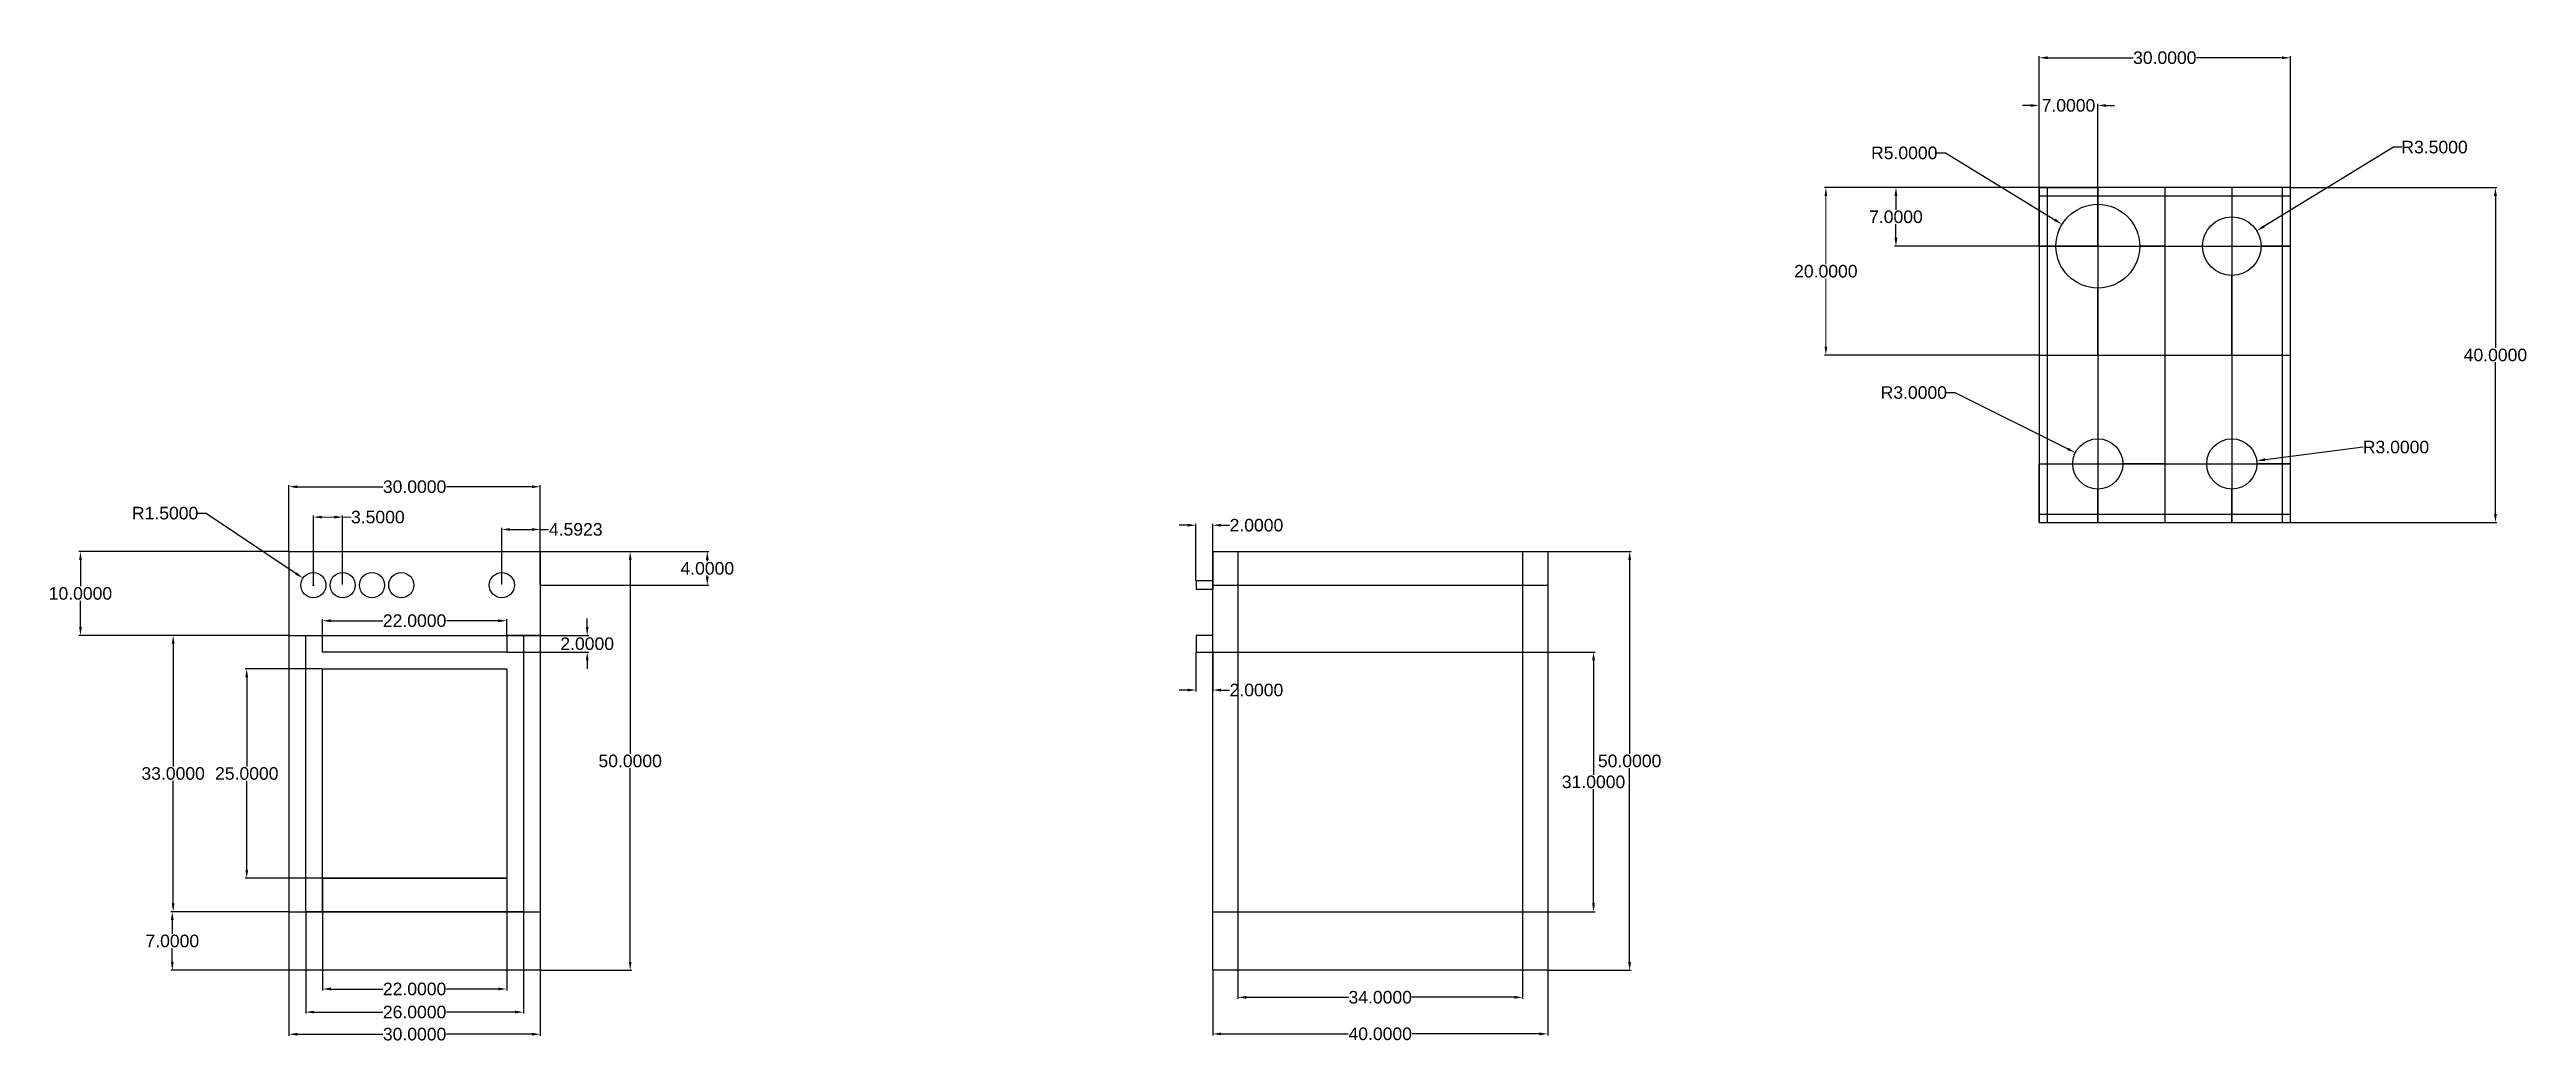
# Model space of a CAD drawing. Header units: millimetres. Extents: x 13 to 308, y 0 to 119.
import ezdxf

# ---------------------------------------------------------------- set-up
doc = ezdxf.new("R2010")
doc.units = ezdxf.units.MM
doc.header["$MEASUREMENT"] = 0
for name, color, linetype in [('butoane', 4, 'Continuous'), ('corp', 9, 'Continuous'), ('cotari', 2, 'Continuous'), ('geam', 161, 'Continuous'), ('grilaj', 3, 'Continuous'), ('helper', 6, 'Continuous'), ('maner', 191, 'Continuous'), ('ochiuri', 1, 'Continuous'), ('usa', 5, 'Continuous')]:
    doc.layers.add(name, color=color, linetype=linetype)
doc.styles.get("Standard").update_dxf_attribs({"font": 'arial.ttf'})
doc.dimstyles.get("Standard").update_dxf_attribs({"dimtxt": 0.18, "dimasz": 0.18, "dimexe": 0.18, "dimexo": 0.0625, "dimgap": 0.09, "dimtad": 0, "dimtih": 1, "dimtoh": 1, "dimdec": 4, "dimzin": 0, "dimdsep": 46, "dimtxsty": 'Standard', "dimcen": 0.09, "dimadec": 0, "dimazin": 0, "dimtfac": 1, "dimtdec": 4, "dimtofl": 0, "dimtmove": 0, "dimatfit": 3, "dimfxl": 1, "dimtolj": 1, "dimtzin": 0, "dimarcsym": 0})

# ---------------------------------------------------------------- blocks, each defined once
blk = doc.blocks.new('*D1')
at = {"layer": 'cotari', "color": 0, "lineweight": -2, "transparency": 16777216}
for p, q in [((71.21, 58.87), (82.06, 58.87)), ((81.88, 57.87), (81.88, 34.73)), ((81.88, 9.87), (81.88, 33.01)), ((71.21, 8.87), (82.06, 8.87))]:
    blk.add_line(p, q, dxfattribs=at)
at = {"layer": 'cotari', "color": 0, "transparency": 16777216}
for points in [[(81.72, 57.87), (82.05, 57.87), (81.88, 58.87)], [(81.72, 9.87), (82.05, 9.87), (81.88, 8.87)]]:
    blk.add_solid(points, dxfattribs=at)
at = {"layer": 'Defpoints', "color": 0, "transparency": 16777216}
for p in [(71.14, 58.87), (71.14, 8.87), (81.88, 8.87)]:
    blk.add_point(p, dxfattribs=at)
at = {"layer": 'cotari', "color": 0, "transparency": 16777216, "insert": (81.88, 33.87), "char_height": 1.5, "attachment_point": 5}
blk.add_mtext('\\A1;50.0000', dxfattribs=at)
blk = doc.blocks.new('*D2')
at = {"layer": 'cotari', "color": 0, "lineweight": -2, "transparency": 16777216}
for p, q in [((41.14, 58.93), (41.14, 66.8)), ((42.14, 66.62), (52.36, 66.62)), ((70.14, 66.62), (59.93, 66.62)), ((71.14, 58.93), (71.14, 66.8))]:
    blk.add_line(p, q, dxfattribs=at)
at = {"layer": 'cotari', "color": 0, "transparency": 16777216}
for points in [[(42.14, 66.78), (42.14, 66.45), (41.14, 66.62)], [(70.14, 66.78), (70.14, 66.45), (71.14, 66.62)]]:
    blk.add_solid(points, dxfattribs=at)
at = {"layer": 'Defpoints', "color": 0, "transparency": 16777216}
for p in [(71.14, 66.62), (41.14, 58.87), (71.14, 58.87)]:
    blk.add_point(p, dxfattribs=at)
at = {"layer": 'cotari', "color": 0, "transparency": 16777216, "insert": (56.14, 66.62), "char_height": 1.5, "attachment_point": 5}
blk.add_mtext('\\A1;30.0000', dxfattribs=at)
blk = doc.blocks.new('*D4')
at = {"layer": 'cotari', "color": 0, "lineweight": -2, "transparency": 16777216}
for p, q in [((41.08, 48.87), (27.13, 48.87)), ((27.31, 47.87), (27.31, 33.23)), ((27.31, 16.87), (27.31, 31.51)), ((41.08, 15.87), (27.13, 15.87))]:
    blk.add_line(p, q, dxfattribs=at)
at = {"layer": 'cotari', "color": 0, "transparency": 16777216}
for points in [[(27.14, 47.87), (27.48, 47.87), (27.31, 48.87)], [(27.14, 16.87), (27.48, 16.87), (27.31, 15.87)]]:
    blk.add_solid(points, dxfattribs=at)
at = {"layer": 'Defpoints', "color": 0, "transparency": 16777216}
for p in [(27.31, 48.87), (41.14, 48.87), (41.14, 15.87)]:
    blk.add_point(p, dxfattribs=at)
at = {"layer": 'cotari', "color": 0, "transparency": 16777216, "insert": (27.31, 32.37), "char_height": 1.5, "attachment_point": 5}
blk.add_mtext('\\A1;33.0000', dxfattribs=at)
blk = doc.blocks.new('*D5')
at = {"layer": 'cotari', "color": 0, "lineweight": -2, "transparency": 16777216}
for p, q in [((45.14, 48.93), (45.14, 50.8)), ((46.14, 50.62), (52.35, 50.62)), ((66.14, 50.62), (59.94, 50.62)), ((67.14, 48.93), (67.14, 50.8))]:
    blk.add_line(p, q, dxfattribs=at)
at = {"layer": 'cotari', "color": 0, "transparency": 16777216}
for points in [[(46.14, 50.78), (46.14, 50.45), (45.14, 50.62)], [(66.14, 50.78), (66.14, 50.45), (67.14, 50.62)]]:
    blk.add_solid(points, dxfattribs=at)
at = {"layer": 'Defpoints', "color": 0, "transparency": 16777216}
for p in [(67.14, 50.62), (45.14, 48.87), (67.14, 48.87)]:
    blk.add_point(p, dxfattribs=at)
at = {"layer": 'cotari', "color": 0, "transparency": 16777216, "insert": (56.14, 50.62), "char_height": 1.5, "attachment_point": 5}
blk.add_mtext('\\A1;22.0000', dxfattribs=at)
blk = doc.blocks.new('*D6')
at = {"layer": 'cotari', "color": 0, "lineweight": -2, "transparency": 16777216}
for p, q in [((45.08, 44.87), (35.92, 44.87)), ((36.1, 43.87), (36.1, 33.23)), ((36.1, 20.87), (36.1, 31.51)), ((45.08, 19.87), (35.92, 19.87))]:
    blk.add_line(p, q, dxfattribs=at)
at = {"layer": 'cotari', "color": 0, "transparency": 16777216}
for points in [[(35.93, 43.87), (36.26, 43.87), (36.1, 44.87)], [(35.93, 20.87), (36.26, 20.87), (36.1, 19.87)]]:
    blk.add_solid(points, dxfattribs=at)
at = {"layer": 'Defpoints', "color": 0, "transparency": 16777216}
for p in [(36.1, 44.87), (45.14, 44.87), (45.14, 19.87)]:
    blk.add_point(p, dxfattribs=at)
at = {"layer": 'cotari', "color": 0, "transparency": 16777216, "insert": (36.1, 32.37), "char_height": 1.5, "attachment_point": 5}
blk.add_mtext('\\A1;25.0000', dxfattribs=at)
blk = doc.blocks.new('*D7')
at = {"layer": 'cotari', "color": 0, "lineweight": -2, "transparency": 16777216}
for p, q in [((45.14, 19.81), (45.14, 6.46)), ((67.14, 19.81), (67.14, 6.46)), ((46.14, 6.64), (52.35, 6.64)), ((66.14, 6.64), (59.94, 6.64))]:
    blk.add_line(p, q, dxfattribs=at)
at = {"layer": 'cotari', "color": 0, "transparency": 16777216}
for points in [[(46.14, 6.81), (46.14, 6.48), (45.14, 6.64)], [(66.14, 6.81), (66.14, 6.48), (67.14, 6.64)]]:
    blk.add_solid(points, dxfattribs=at)
at = {"layer": 'Defpoints', "color": 0, "transparency": 16777216}
for p in [(45.14, 19.87), (67.14, 19.87), (67.14, 6.64)]:
    blk.add_point(p, dxfattribs=at)
at = {"layer": 'cotari', "color": 0, "transparency": 16777216, "insert": (56.14, 6.64), "char_height": 1.5, "attachment_point": 5}
blk.add_mtext('\\A1;22.0000', dxfattribs=at)
blk = doc.blocks.new('*D8')
at = {"layer": 'cotari', "color": 0, "lineweight": -2, "transparency": 16777216}
for p, q in [((43.14, 15.81), (43.14, 3.7)), ((69.14, 15.81), (69.14, 3.7)), ((44.14, 3.88), (52.35, 3.88)), ((68.14, 3.88), (59.94, 3.88))]:
    blk.add_line(p, q, dxfattribs=at)
at = {"layer": 'cotari', "color": 0, "transparency": 16777216}
for points in [[(44.14, 4.05), (44.14, 3.72), (43.14, 3.88)], [(68.14, 4.05), (68.14, 3.72), (69.14, 3.88)]]:
    blk.add_solid(points, dxfattribs=at)
at = {"layer": 'Defpoints', "color": 0, "transparency": 16777216}
for p in [(43.14, 15.87), (69.14, 15.87), (69.14, 3.88)]:
    blk.add_point(p, dxfattribs=at)
at = {"layer": 'cotari', "color": 0, "transparency": 16777216, "insert": (56.14, 3.88), "char_height": 1.5, "attachment_point": 5}
blk.add_mtext('\\A1;26.0000', dxfattribs=at)
blk = doc.blocks.new('*D9')
at = {"layer": 'cotari', "color": 0, "lineweight": -2, "transparency": 16777216}
for p, q in [((41.14, 8.81), (41.14, 1.06)), ((71.14, 8.81), (71.14, 1.06)), ((42.14, 1.24), (52.36, 1.24)), ((70.14, 1.24), (59.93, 1.24))]:
    blk.add_line(p, q, dxfattribs=at)
at = {"layer": 'cotari', "color": 0, "transparency": 16777216}
for points in [[(42.14, 1.41), (42.14, 1.07), (41.14, 1.24)], [(70.14, 1.41), (70.14, 1.07), (71.14, 1.24)]]:
    blk.add_solid(points, dxfattribs=at)
at = {"layer": 'Defpoints', "color": 0, "transparency": 16777216}
for p in [(41.14, 8.87), (71.14, 8.87), (71.14, 1.24)]:
    blk.add_point(p, dxfattribs=at)
at = {"layer": 'cotari', "color": 0, "transparency": 16777216, "insert": (56.14, 1.24), "char_height": 1.5, "attachment_point": 5}
blk.add_mtext('\\A1;30.0000', dxfattribs=at)
blk = doc.blocks.new('*D10')
at = {"layer": 'cotari', "color": 0, "lineweight": -2, "transparency": 16777216}
for p, q in [((76.75, 49.87), (76.75, 50.87)), ((67.21, 48.87), (76.93, 48.87)), ((67.21, 46.87), (76.93, 46.87)), ((76.75, 45.87), (76.75, 44.87))]:
    blk.add_line(p, q, dxfattribs=at)
at = {"layer": 'cotari', "color": 0, "transparency": 16777216}
for points in [[(76.58, 49.87), (76.92, 49.87), (76.75, 48.87)], [(76.58, 45.87), (76.92, 45.87), (76.75, 46.87)]]:
    blk.add_solid(points, dxfattribs=at)
at = {"layer": 'Defpoints', "color": 0, "transparency": 16777216}
for p in [(67.14, 48.87), (76.75, 48.87), (67.14, 46.87)]:
    blk.add_point(p, dxfattribs=at)
at = {"layer": 'cotari', "color": 0, "transparency": 16777216, "insert": (76.75, 47.87), "char_height": 1.5, "attachment_point": 5}
blk.add_mtext('\\A1;2.0000', dxfattribs=at)
blk = doc.blocks.new('*D11')
at = {"layer": 'cotari', "color": 0, "lineweight": -2, "transparency": 16777216}
for p, q in [((30.27, 63.46), (31.27, 63.46)), ((31.27, 63.46), (41.98, 56.26)), ((43.96, 54.87), (44.14, 54.87)), ((44.05, 54.78), (44.05, 54.96))]:
    blk.add_line(p, q, dxfattribs=at)
at = {"layer": 'cotari', "color": 0, "transparency": 16777216}
blk.add_solid([(42.07, 56.4), (41.88, 56.13), (42.81, 55.71)], dxfattribs=at)
at = {"layer": 'Defpoints', "color": 0, "transparency": 16777216}
for p in [(42.81, 55.71), (44.05, 54.87)]:
    blk.add_point(p, dxfattribs=at)
at = {"layer": 'cotari', "color": 0, "transparency": 16777216, "insert": (26.35, 63.46), "char_height": 1.5, "attachment_point": 5}
blk.add_mtext('\\A1;R1.5000', dxfattribs=at)
blk = doc.blocks.new('*D12')
at = {"layer": 'cotari', "color": 0, "lineweight": -2, "transparency": 16777216}
for p, q in [((44.05, 54.93), (44.05, 63.17)), ((47.55, 54.93), (47.55, 63.17))]:
    blk.add_line(p, q, dxfattribs=at)
at = {"layer": 'cotari', "color": 0, "lineweight": 5, "transparency": 16777216}
for p, q in [((45.05, 62.99), (46.55, 62.99)), ((47.55, 62.99), (48.55, 62.99))]:
    blk.add_line(p, q, dxfattribs=at)
at = {"layer": 'cotari', "color": 0, "transparency": 16777216}
for points in [[(45.05, 63.16), (45.05, 62.83), (44.05, 62.99)], [(46.55, 63.16), (46.55, 62.83), (47.55, 62.99)]]:
    blk.add_solid(points, dxfattribs=at)
at = {"layer": 'Defpoints', "color": 0, "transparency": 16777216}
for p in [(47.55, 62.99), (44.05, 54.87), (47.55, 54.87)]:
    blk.add_point(p, dxfattribs=at)
at = {"layer": 'cotari', "color": 0, "transparency": 16777216, "insert": (51.75, 62.99), "char_height": 1.5, "attachment_point": 5}
blk.add_mtext('\\A1;3.5000', dxfattribs=at)
blk = doc.blocks.new('*D13')
at = {"layer": 'cotari', "color": 0, "lineweight": -2, "transparency": 16777216}
for p, q in [((66.55, 54.93), (66.55, 61.7)), ((67.55, 61.52), (70.14, 61.52)), ((71.14, 54.93), (71.14, 61.7)), ((71.14, 61.52), (72.14, 61.52))]:
    blk.add_line(p, q, dxfattribs=at)
at = {"layer": 'cotari', "color": 0, "transparency": 16777216}
for points in [[(67.55, 61.68), (67.55, 61.35), (66.55, 61.52)], [(70.14, 61.68), (70.14, 61.35), (71.14, 61.52)]]:
    blk.add_solid(points, dxfattribs=at)
at = {"layer": 'Defpoints', "color": 0, "transparency": 16777216}
for p in [(71.14, 61.52), (66.55, 54.87), (71.14, 54.87)]:
    blk.add_point(p, dxfattribs=at)
at = {"layer": 'cotari', "color": 0, "transparency": 16777216, "insert": (75.38, 61.52), "char_height": 1.5, "attachment_point": 5}
blk.add_mtext('\\A1;4.5923', dxfattribs=at)
blk = doc.blocks.new('*D16')
at = {"layer": 'cotari', "color": 0, "lineweight": -2, "transparency": 16777216}
for p, q in [((71.21, 58.87), (91.27, 58.87)), ((91.09, 57.87), (91.09, 57.73)), ((71.21, 54.87), (91.27, 54.87)), ((91.09, 55.87), (91.09, 56.01))]:
    blk.add_line(p, q, dxfattribs=at)
at = {"layer": 'cotari', "color": 0, "transparency": 16777216}
for points in [[(90.92, 57.87), (91.26, 57.87), (91.09, 58.87)], [(90.92, 55.87), (91.26, 55.87), (91.09, 54.87)]]:
    blk.add_solid(points, dxfattribs=at)
at = {"layer": 'Defpoints', "color": 0, "transparency": 16777216}
for p in [(71.14, 58.87), (71.14, 54.87), (91.09, 54.87)]:
    blk.add_point(p, dxfattribs=at)
at = {"layer": 'cotari', "color": 0, "transparency": 16777216, "insert": (91.09, 56.87), "char_height": 1.5, "attachment_point": 5}
blk.add_mtext('\\A1;4.0000', dxfattribs=at)
blk = doc.blocks.new('*D17')
at = {"layer": 'cotari', "color": 0, "lineweight": -2, "transparency": 16777216}
for p, q in [((41.08, 58.87), (16.06, 58.87)), ((16.24, 57.87), (16.24, 54.73)), ((16.24, 49.87), (16.24, 53.01)), ((41.08, 48.87), (16.06, 48.87))]:
    blk.add_line(p, q, dxfattribs=at)
at = {"layer": 'cotari', "color": 0, "transparency": 16777216}
for points in [[(16.08, 57.87), (16.41, 57.87), (16.24, 58.87)], [(16.08, 49.87), (16.41, 49.87), (16.24, 48.87)]]:
    blk.add_solid(points, dxfattribs=at)
at = {"layer": 'Defpoints', "color": 0, "transparency": 16777216}
for p in [(16.24, 58.87), (41.14, 58.87), (41.14, 48.87)]:
    blk.add_point(p, dxfattribs=at)
at = {"layer": 'cotari', "color": 0, "transparency": 16777216, "insert": (16.24, 53.87), "char_height": 1.5, "attachment_point": 5}
blk.add_mtext('\\A1;10.0000', dxfattribs=at)
blk = doc.blocks.new('*D18')
at = {"layer": 'cotari', "color": 0, "lineweight": -2, "transparency": 16777216}
for p, q in [((41.08, 15.87), (27.03, 15.87)), ((27.21, 14.87), (27.21, 13.23)), ((27.21, 9.87), (27.21, 11.51)), ((41.08, 8.87), (27.03, 8.87))]:
    blk.add_line(p, q, dxfattribs=at)
at = {"layer": 'cotari', "color": 0, "transparency": 16777216}
for points in [[(27.04, 14.87), (27.37, 14.87), (27.21, 15.87)], [(27.04, 9.87), (27.37, 9.87), (27.21, 8.87)]]:
    blk.add_solid(points, dxfattribs=at)
at = {"layer": 'Defpoints', "color": 0, "transparency": 16777216}
for p in [(27.21, 15.87), (41.14, 15.87), (41.14, 8.87)]:
    blk.add_point(p, dxfattribs=at)
at = {"layer": 'cotari', "color": 0, "transparency": 16777216, "insert": (27.21, 12.37), "char_height": 1.5, "attachment_point": 5}
blk.add_mtext('\\A1;7.0000', dxfattribs=at)
blk = doc.blocks.new('*D19')
at = {"layer": 'cotari', "color": 0, "lineweight": -2, "transparency": 16777216}
for p, q in [((154.44, 15.81), (154.44, 5.47)), ((188.44, 15.81), (188.44, 5.47)), ((155.44, 5.65), (167.66, 5.65)), ((187.44, 5.65), (175.23, 5.65))]:
    blk.add_line(p, q, dxfattribs=at)
at = {"layer": 'cotari', "color": 0, "transparency": 16777216}
for points in [[(155.44, 5.81), (155.44, 5.48), (154.44, 5.65)], [(187.44, 5.81), (187.44, 5.48), (188.44, 5.65)]]:
    blk.add_solid(points, dxfattribs=at)
at = {"layer": 'Defpoints', "color": 0, "transparency": 16777216}
for p in [(154.44, 15.87), (188.44, 15.87), (188.44, 5.65)]:
    blk.add_point(p, dxfattribs=at)
at = {"layer": 'cotari', "color": 0, "transparency": 16777216, "insert": (171.44, 5.65), "char_height": 1.5, "attachment_point": 5}
blk.add_mtext('\\A1;34.0000', dxfattribs=at)
blk = doc.blocks.new('*D20')
at = {"layer": 'cotari', "color": 0, "lineweight": -2, "transparency": 16777216}
for p, q in [((151.44, 8.81), (151.44, 1.1)), ((191.44, 8.81), (191.44, 1.1)), ((152.44, 1.28), (167.63, 1.28)), ((190.44, 1.28), (175.26, 1.28))]:
    blk.add_line(p, q, dxfattribs=at)
at = {"layer": 'cotari', "color": 0, "transparency": 16777216}
for points in [[(152.44, 1.45), (152.44, 1.11), (151.44, 1.28)], [(190.44, 1.45), (190.44, 1.11), (191.44, 1.28)]]:
    blk.add_solid(points, dxfattribs=at)
at = {"layer": 'Defpoints', "color": 0, "transparency": 16777216}
for p in [(151.44, 8.87), (191.44, 8.87), (191.44, 1.28)]:
    blk.add_point(p, dxfattribs=at)
at = {"layer": 'cotari', "color": 0, "transparency": 16777216, "insert": (171.44, 1.28), "char_height": 1.5, "attachment_point": 5}
blk.add_mtext('\\A1;40.0000', dxfattribs=at)
blk = doc.blocks.new('*D21')
at = {"layer": 'cotari', "color": 0, "lineweight": -2, "transparency": 16777216}
for p, q in [((191.51, 58.87), (201.4, 58.87)), ((201.22, 57.87), (201.22, 34.73)), ((201.22, 9.87), (201.22, 33.01)), ((191.51, 8.87), (201.4, 8.87))]:
    blk.add_line(p, q, dxfattribs=at)
at = {"layer": 'cotari', "color": 0, "transparency": 16777216}
for points in [[(201.05, 57.87), (201.39, 57.87), (201.22, 58.87)], [(201.05, 9.87), (201.39, 9.87), (201.22, 8.87)]]:
    blk.add_solid(points, dxfattribs=at)
at = {"layer": 'Defpoints', "color": 0, "transparency": 16777216}
for p in [(191.44, 58.87), (191.44, 8.87), (201.22, 8.87)]:
    blk.add_point(p, dxfattribs=at)
at = {"layer": 'cotari', "color": 0, "transparency": 16777216, "insert": (201.22, 33.87), "char_height": 1.5, "attachment_point": 5}
blk.add_mtext('\\A1;50.0000', dxfattribs=at)
blk = doc.blocks.new('*D22')
at = {"layer": 'cotari', "color": 0, "lineweight": -2, "transparency": 16777216}
for p, q in [((149.44, 46.81), (149.44, 42.16)), ((151.44, 46.81), (151.44, 42.16)), ((148.44, 42.34), (147.44, 42.34)), ((152.44, 42.34), (153.44, 42.34))]:
    blk.add_line(p, q, dxfattribs=at)
at = {"layer": 'cotari', "color": 0, "transparency": 16777216}
for points in [[(148.44, 42.51), (148.44, 42.17), (149.44, 42.34)], [(152.44, 42.51), (152.44, 42.17), (151.44, 42.34)]]:
    blk.add_solid(points, dxfattribs=at)
at = {"layer": 'Defpoints', "color": 0, "transparency": 16777216}
for p in [(149.44, 46.87), (151.44, 46.87), (151.44, 42.34)]:
    blk.add_point(p, dxfattribs=at)
at = {"layer": 'cotari', "color": 0, "transparency": 16777216, "insert": (156.66, 42.34), "char_height": 1.5, "attachment_point": 5}
blk.add_mtext('\\A1;2.0000', dxfattribs=at)
blk = doc.blocks.new('*D23')
at = {"layer": 'cotari', "color": 0, "lineweight": -2, "transparency": 16777216}
for p, q in [((149.44, 55.43), (149.44, 62.2)), ((151.44, 55.43), (151.44, 62.2)), ((148.44, 62.02), (147.44, 62.02)), ((152.44, 62.02), (153.44, 62.02))]:
    blk.add_line(p, q, dxfattribs=at)
at = {"layer": 'cotari', "color": 0, "transparency": 16777216}
for points in [[(148.44, 62.19), (148.44, 61.86), (149.44, 62.02)], [(152.44, 62.19), (152.44, 61.86), (151.44, 62.02)]]:
    blk.add_solid(points, dxfattribs=at)
at = {"layer": 'Defpoints', "color": 0, "transparency": 16777216}
for p in [(151.44, 62.02), (149.44, 55.37), (151.44, 55.37)]:
    blk.add_point(p, dxfattribs=at)
at = {"layer": 'cotari', "color": 0, "transparency": 16777216, "insert": (156.66, 62.02), "char_height": 1.5, "attachment_point": 5}
blk.add_mtext('\\A1;2.0000', dxfattribs=at)
blk = doc.blocks.new('*D24')
at = {"layer": 'cotari', "color": 0, "lineweight": -2, "transparency": 16777216}
for p, q in [((191.51, 46.87), (197.09, 46.87)), ((196.91, 45.87), (196.91, 32.23)), ((196.91, 16.87), (196.91, 30.51)), ((191.51, 15.87), (197.09, 15.87))]:
    blk.add_line(p, q, dxfattribs=at)
at = {"layer": 'cotari', "color": 0, "transparency": 16777216}
for points in [[(196.74, 45.87), (197.08, 45.87), (196.91, 46.87)], [(196.74, 16.87), (197.08, 16.87), (196.91, 15.87)]]:
    blk.add_solid(points, dxfattribs=at)
at = {"layer": 'Defpoints', "color": 0, "transparency": 16777216}
for p in [(191.44, 46.87), (191.44, 15.87), (196.91, 15.87)]:
    blk.add_point(p, dxfattribs=at)
at = {"layer": 'cotari', "color": 0, "transparency": 16777216, "insert": (196.91, 31.37), "char_height": 1.5, "attachment_point": 5}
blk.add_mtext('\\A1;31.0000', dxfattribs=at)
blk = doc.blocks.new('*D25')
at = {"layer": 'cotari', "color": 0, "lineweight": -2, "transparency": 16777216}
for p, q in [((280.19, 102.35), (304.78, 102.35)), ((304.6, 101.35), (304.6, 83.2)), ((304.6, 63.35), (304.6, 81.49)), ((280.19, 62.35), (304.78, 62.35))]:
    blk.add_line(p, q, dxfattribs=at)
at = {"layer": 'cotari', "color": 0, "transparency": 16777216}
for points in [[(304.43, 101.35), (304.77, 101.35), (304.6, 102.35)], [(304.43, 63.35), (304.77, 63.35), (304.6, 62.35)]]:
    blk.add_solid(points, dxfattribs=at)
at = {"layer": 'Defpoints', "color": 0, "transparency": 16777216}
for p in [(280.12, 102.35), (280.12, 62.35), (304.6, 62.35)]:
    blk.add_point(p, dxfattribs=at)
at = {"layer": 'cotari', "color": 0, "transparency": 16777216, "insert": (304.6, 82.35), "char_height": 1.5, "attachment_point": 5}
blk.add_mtext('\\A1;40.0000', dxfattribs=at)
blk = doc.blocks.new('*D26')
at = {"layer": 'cotari', "color": 0, "lineweight": -2, "transparency": 16777216}
for p, q in [((292.42, 107.17), (276.96, 97.7)), ((293.42, 107.17), (292.42, 107.17)), ((273.03, 95.35), (273.21, 95.35)), ((273.12, 95.26), (273.12, 95.44))]:
    blk.add_line(p, q, dxfattribs=at)
at = {"layer": 'cotari', "color": 0, "transparency": 16777216}
blk.add_solid([(276.87, 97.84), (277.05, 97.56), (276.11, 97.18)], dxfattribs=at)
at = {"layer": 'Defpoints', "color": 0, "transparency": 16777216}
for p in [(273.12, 95.35), (276.11, 97.18)]:
    blk.add_point(p, dxfattribs=at)
at = {"layer": 'cotari', "color": 0, "transparency": 16777216, "insert": (297.33, 107.17), "char_height": 1.5, "attachment_point": 5}
blk.add_mtext('\\A1;R3.5000', dxfattribs=at)
blk = doc.blocks.new('*D27')
at = {"layer": 'cotari', "color": 0, "lineweight": -2, "transparency": 16777216}
for p, q in [((237.92, 106.48), (238.92, 106.48)), ((238.92, 106.48), (252, 98.48)), ((257.03, 95.35), (257.21, 95.35)), ((257.12, 95.26), (257.12, 95.44))]:
    blk.add_line(p, q, dxfattribs=at)
at = {"layer": 'cotari', "color": 0, "transparency": 16777216}
blk.add_solid([(252.09, 98.62), (251.92, 98.34), (252.86, 97.96)], dxfattribs=at)
at = {"layer": 'Defpoints', "color": 0, "transparency": 16777216}
for p in [(252.86, 97.96), (257.12, 95.35)]:
    blk.add_point(p, dxfattribs=at)
at = {"layer": 'cotari', "color": 0, "transparency": 16777216, "insert": (234.01, 106.48), "char_height": 1.5, "attachment_point": 5}
blk.add_mtext('\\A1;R5.0000', dxfattribs=at)
blk = doc.blocks.new('*D28')
at = {"layer": 'cotari', "color": 0, "lineweight": -2, "transparency": 16777216}
for p, q in [((239.07, 77.86), (240.07, 77.86)), ((240.07, 77.86), (253.54, 71.13)), ((257.03, 69.35), (257.21, 69.35)), ((257.12, 69.26), (257.12, 69.44))]:
    blk.add_line(p, q, dxfattribs=at)
at = {"layer": 'cotari', "color": 0, "transparency": 16777216}
blk.add_solid([(253.62, 71.28), (253.47, 70.99), (254.44, 70.69)], dxfattribs=at)
at = {"layer": 'Defpoints', "color": 0, "transparency": 16777216}
for p in [(254.44, 70.69), (257.12, 69.35)]:
    blk.add_point(p, dxfattribs=at)
at = {"layer": 'cotari', "color": 0, "transparency": 16777216, "insert": (235.15, 77.86), "char_height": 1.5, "attachment_point": 5}
blk.add_mtext('\\A1;R3.0000', dxfattribs=at)
blk = doc.blocks.new('*D29')
at = {"layer": 'cotari', "color": 0, "lineweight": -2, "transparency": 16777216}
for p, q in [((288.81, 71.35), (277.09, 69.85)), ((273.03, 69.35), (273.21, 69.35)), ((273.12, 69.26), (273.12, 69.44))]:
    blk.add_line(p, q, dxfattribs=at)
at = {"layer": 'cotari', "color": 0, "transparency": 16777216}
blk.add_solid([(277.07, 70.02), (277.11, 69.69), (276.1, 69.73)], dxfattribs=at)
at = {"layer": 'Defpoints', "color": 0, "transparency": 16777216}
for p in [(273.12, 69.35), (276.1, 69.73)]:
    blk.add_point(p, dxfattribs=at)
at = {"layer": 'cotari', "color": 0, "transparency": 16777216, "insert": (292.73, 71.35), "char_height": 1.5, "attachment_point": 5}
blk.add_mtext('\\A1;R3.0000', dxfattribs=at)
blk = doc.blocks.new('*D30')
at = {"layer": 'cotari', "color": 0, "lineweight": -2, "transparency": 16777216}
for p, q in [((250.12, 102.41), (250.12, 118.03)), ((251.12, 117.85), (261.34, 117.85)), ((279.12, 117.85), (268.91, 117.85)), ((280.12, 102.41), (280.12, 118.03))]:
    blk.add_line(p, q, dxfattribs=at)
at = {"layer": 'cotari', "color": 0, "transparency": 16777216}
for points in [[(251.12, 118.01), (251.12, 117.68), (250.12, 117.85)], [(279.12, 118.01), (279.12, 117.68), (280.12, 117.85)]]:
    blk.add_solid(points, dxfattribs=at)
at = {"layer": 'Defpoints', "color": 0, "transparency": 16777216}
for p in [(280.12, 117.85), (250.12, 102.35), (280.12, 102.35)]:
    blk.add_point(p, dxfattribs=at)
at = {"layer": 'cotari', "color": 0, "transparency": 16777216, "insert": (265.12, 117.85), "char_height": 1.5, "attachment_point": 5}
blk.add_mtext('\\A1;30.0000', dxfattribs=at)
blk = doc.blocks.new('*D31')
at = {"layer": 'cotari', "color": 0, "lineweight": -2, "transparency": 16777216}
for p, q in [((249.12, 112.15), (248.12, 112.15)), ((250.12, 95.41), (250.12, 112.33)), ((257.12, 95.41), (257.12, 112.33)), ((258.12, 112.15), (259.12, 112.15))]:
    blk.add_line(p, q, dxfattribs=at)
at = {"layer": 'cotari', "color": 0, "transparency": 16777216}
for points in [[(249.12, 112.31), (249.12, 111.98), (250.12, 112.15)], [(258.12, 112.31), (258.12, 111.98), (257.12, 112.15)]]:
    blk.add_solid(points, dxfattribs=at)
at = {"layer": 'Defpoints', "color": 0, "transparency": 16777216}
for p in [(257.12, 112.15), (250.12, 95.35), (257.12, 95.35)]:
    blk.add_point(p, dxfattribs=at)
at = {"layer": 'cotari', "color": 0, "transparency": 16777216, "insert": (253.62, 112.15), "char_height": 1.5, "attachment_point": 5}
blk.add_mtext('\\A1;7.0000', dxfattribs=at)
blk = doc.blocks.new('*D32')
at = {"layer": 'cotari', "color": 0, "lineweight": -2, "transparency": 16777216}
for p, q in [((257.06, 102.35), (232.84, 102.35)), ((233.02, 101.35), (233.02, 99.7)), ((233.02, 96.35), (233.02, 97.99)), ((257.06, 95.35), (232.84, 95.35))]:
    blk.add_line(p, q, dxfattribs=at)
at = {"layer": 'cotari', "color": 0, "transparency": 16777216}
for points in [[(232.85, 101.35), (233.19, 101.35), (233.02, 102.35)], [(232.85, 96.35), (233.19, 96.35), (233.02, 95.35)]]:
    blk.add_solid(points, dxfattribs=at)
at = {"layer": 'Defpoints', "color": 0, "transparency": 16777216}
for p in [(233.02, 102.35), (257.12, 102.35), (257.12, 95.35)]:
    blk.add_point(p, dxfattribs=at)
at = {"layer": 'cotari', "color": 0, "transparency": 16777216, "insert": (233.02, 98.85), "char_height": 1.5, "attachment_point": 5}
blk.add_mtext('\\A1;7.0000', dxfattribs=at)
blk = doc.blocks.new('*D33')
at = {"layer": 'cotari', "color": 0, "lineweight": -2, "transparency": 16777216}
for p, q in [((250.06, 102.35), (224.47, 102.35)), ((250.06, 82.35), (224.47, 82.35))]:
    blk.add_line(p, q, dxfattribs=at)
at = {"layer": 'cotari', "color": 0, "lineweight": 5, "transparency": 16777216}
for p, q in [((224.65, 101.35), (224.65, 93.2)), ((224.65, 83.35), (224.65, 91.49))]:
    blk.add_line(p, q, dxfattribs=at)
at = {"layer": 'cotari', "color": 0, "transparency": 16777216}
for points in [[(224.49, 101.35), (224.82, 101.35), (224.65, 102.35)], [(224.49, 83.35), (224.82, 83.35), (224.65, 82.35)]]:
    blk.add_solid(points, dxfattribs=at)
at = {"layer": 'Defpoints', "color": 0, "transparency": 16777216}
for p in [(224.65, 102.35), (250.12, 102.35), (250.12, 82.35)]:
    blk.add_point(p, dxfattribs=at)
at = {"layer": 'cotari', "color": 0, "transparency": 16777216, "insert": (224.65, 92.35), "char_height": 1.5, "attachment_point": 5}
blk.add_mtext('\\A1;20.0000', dxfattribs=at)

msp = doc.modelspace()

# ---------------------------------------------------------------- linework, layer by layer
at = {"layer": 'butoane'}
for p, q in [((151.4437, 55.37085), (149.4437, 55.37085)), ((149.4437, 55.37085), (149.4437, 54.37085)), ((149.4437, 54.37085), (151.4437, 54.37085)), ((151.4437, 54.37085), (151.4437, 55.37085)), ((151.4437, 54.87085), (151.4437, 54.37085))]:
    msp.add_line(p, q, dxfattribs=at)
for centre in [(44.05162, 54.87085), (47.55162, 54.87085), (51.05162, 54.87085), (54.55162, 54.87085), (66.55162, 54.87085)]:
    msp.add_circle(centre, 1.5, dxfattribs=at)
at = {"layer": 'corp'}
for p, q in [((41.14396, 48.87085), (71.14396, 48.87085)), ((41.14396, 15.87085), (71.14396, 15.87085))]:
    msp.add_line(p, q, dxfattribs=at)
for points in [[(250.12289, 62.34837), (280.12289, 62.34837), (280.12289, 102.34837), (250.12289, 102.34837), (250.12289, 62.34837)], [(151.4437, 8.87085), (151.4437, 58.87085), (191.4437, 58.87085), (191.4437, 8.87085), (151.4437, 8.87085)]]:
    msp.add_lwpolyline(points, dxfattribs=at)
msp.add_lwpolyline([(41.14396, 58.87085), (71.14396, 58.87085), (71.14396, 8.87085), (41.14396, 8.87085)], close=True, dxfattribs=at)
at = {"layer": 'geam'}
msp.add_lwpolyline([(45.14396, 44.87085), (67.14396, 44.87085), (67.14396, 19.87085), (45.14396, 19.87085), (45.14396, 44.87085)], dxfattribs=at)
at = {"layer": 'grilaj'}
for p, q in [((250.12289, 102.34837), (250.12289, 62.34837)), ((280.12289, 102.34837), (250.12289, 102.34837)), ((257.12289, 102.34837), (257.12289, 100.34837)), ((265.12289, 102.34837), (265.12289, 62.34837)), ((273.12289, 102.34837), (273.12289, 98.84837)), ((280.12289, 62.34837), (280.12289, 102.34837)), ((250.12289, 95.34837), (252.12289, 95.34837)), ((265.12289, 95.34837), (262.12289, 95.34837)), ((265.12289, 95.34837), (269.62289, 95.34837)), ((280.12289, 95.34837), (276.62289, 95.34837)), ((273.12289, 82.34837), (273.12289, 91.84837)), ((257.12289, 82.34837), (257.12289, 90.34837)), ((250.12289, 82.34837), (280.12289, 82.34837)), ((257.12289, 82.34837), (257.12289, 72.34837)), ((273.12289, 82.34837), (273.12289, 72.34837)), ((250.12289, 69.34837), (254.12289, 69.34837)), ((265.12289, 69.34837), (260.12289, 69.34837)), ((280.12289, 69.34837), (276.12289, 69.34837)), ((257.12289, 62.34837), (257.12289, 66.34837)), ((273.12289, 62.34837), (273.12289, 66.34837)), ((250.12289, 62.34837), (280.12289, 62.34837))]:
    msp.add_line(p, q, dxfattribs=at)
at = {"layer": 'helper'}
for p, q in [((250.12289, 102.34837), (250.12289, 95.34837)), ((250.12289, 102.34837), (257.12289, 102.34837)), ((250.12289, 102.34837), (250.12289, 101.34837)), ((250.12289, 101.34837), (280.12289, 101.34837)), ((251.12289, 62.34837), (251.12289, 102.34837)), ((257.12289, 102.34837), (257.12289, 62.34837)), ((280.12289, 102.34837), (273.12289, 102.34837)), ((273.12289, 102.34837), (273.12289, 62.34837)), ((280.12289, 102.34837), (279.12289, 102.34837)), ((279.12289, 102.34837), (279.12289, 62.34837)), ((250.12289, 95.34837), (280.12289, 95.34837)), ((250.12289, 62.34837), (250.12289, 69.34837)), ((250.12289, 69.34837), (280.12289, 69.34837)), ((250.12289, 62.34837), (250.12289, 63.34837)), ((250.12289, 63.34837), (280.12289, 63.34837)), ((250.12289, 62.34837), (251.12289, 62.34837)), ((151.4437, 58.87085), (151.4437, 54.87085)), ((154.4437, 58.87085), (154.4437, 8.87085)), ((188.4437, 58.87085), (188.4437, 8.87085)), ((151.4437, 54.87085), (191.4437, 54.87085)), ((71.14396, 48.87085), (67.14396, 48.87085)), ((45.14396, 44.87085), (67.14396, 44.87085)), ((151.4437, 46.87085), (191.4437, 46.87085)), ((45.14396, 15.87085), (45.14396, 19.87085)), ((45.14396, 19.87085), (67.14396, 19.87085)), ((151.4437, 15.87085), (191.4437, 15.87085))]:
    msp.add_line(p, q, dxfattribs=at)
at = {"layer": 'maner'}
for points in [[(45.14396, 48.87085), (67.14396, 48.87085), (67.14396, 46.87085), (45.14396, 46.87085), (45.14396, 48.87085)], [(151.4437, 48.87085), (149.4437, 48.87085), (149.4437, 46.87085), (151.4437, 46.87085)]]:
    msp.add_lwpolyline(points, dxfattribs=at)
at = {"layer": 'ochiuri'}
for centre, radius in [((257.12289, 95.34837), 5), ((273.12289, 95.34837), 3.5), ((257.12289, 69.34837), 3), ((273.12289, 69.34837), 3)]:
    msp.add_circle(centre, radius, dxfattribs=at)
at = {"layer": 'usa'}
msp.add_lwpolyline([(43.14396, 48.87085), (69.14396, 48.87085), (69.14396, 15.87085), (43.14396, 15.87085)], close=True, dxfattribs=at)

# ---------------------------------------------------------------- dimensions: what is measured, and where the dimension line sits
at = {"layer": 'cotari'}
for base, p1, p2, picture, middle in [((280.12289, 117.84531), (250.12289, 102.34837), (280.12289, 102.34837), '*D30', (265.12289, 117.84531)), ((67.14396, 6.64305), (45.14396, 19.87085), (67.14396, 19.87085), '*D7', (56.14396, 6.64305))]:
    dim = msp.add_linear_dim(base=base, p1=p1, p2=p2, dimstyle='Standard', override={"dimtxt": 1.5, "dimasz": 1}, dxfattribs=at)
    dim.commit()
    dim.dimension.update_dxf_attribs({"geometry": picture, "text_midpoint": middle, "dimtype": 160})
for base, p1, p2, override, picture, middle in [((257.12289, 112.14538), (250.12289, 95.34837), (257.12289, 95.34837), {"dimtxt": 1.5, "dimasz": 1}, '*D31', (253.62289, 112.14538)), ((71.14396, 66.61551), (41.14396, 58.87085), (71.14396, 58.87085), {"dimtxt": 1.5, "dimasz": 1}, '*D2', (56.14396, 66.61551)), ((47.55162, 62.99205), (44.05162, 54.87085), (47.55162, 54.87085), {"dimtxt": 1.5, "dimasz": 1, "dimlwd": 5}, '*D12', (51.75213, 62.99205)), ((71.14396, 61.51681), (66.55162, 54.87085), (71.14396, 54.87085), {"dimtxt": 1.5, "dimasz": 1}, '*D13', (75.37772, 61.51681)), ((151.4437, 62.02363), (149.4437, 55.37085), (151.4437, 55.37085), {"dimtxt": 1.5, "dimasz": 1}, '*D23', (156.65751, 62.02363)), ((67.14396, 50.61679), (45.14396, 48.87085), (67.14396, 48.87085), {"dimtxt": 1.5, "dimasz": 1}, '*D5', (56.14396, 50.61679)), ((151.4437, 42.33963), (149.4437, 46.87085), (151.4437, 46.87085), {"dimtxt": 1.5, "dimasz": 1}, '*D22', (156.65751, 42.33963)), ((69.14396, 3.88372), (43.14396, 15.87085), (69.14396, 15.87085), {"dimtxt": 1.5, "dimasz": 1}, '*D8', (56.14396, 3.88372)), ((188.4437, 5.64516), (154.4437, 15.87085), (188.4437, 15.87085), {"dimtxt": 1.5, "dimasz": 1}, '*D19', (171.4437, 5.64516)), ((71.14396, 1.23957), (41.14396, 8.87085), (71.14396, 8.87085), {"dimtxt": 1.5, "dimasz": 1}, '*D9', (56.14396, 1.23957)), ((191.4437, 1.28004), (151.4437, 8.87085), (191.4437, 8.87085), {"dimtxt": 1.5, "dimasz": 1}, '*D20', (171.4437, 1.28004))]:
    dim = msp.add_linear_dim(base=base, p1=p1, p2=p2, dimstyle='Standard', override=override, dxfattribs=at)
    dim.commit()
    dim.dimension.update_dxf_attribs({"geometry": picture, "text_midpoint": middle})
for center, mpoint, picture, middle in [((257.12289, 95.34837), (252.85762, 97.95748), '*D27', (234.00526, 106.48079)), ((273.12289, 95.34837), (276.1069, 97.1775), '*D26', (297.33387, 107.17402)), ((257.12289, 69.34837), (254.43859, 70.68797), '*D28', (235.14811, 77.86016)), ((273.12289, 69.34837), (276.09886, 69.72731), '*D29', (288.81078, 71.34596)), ((44.05162, 54.87085), (42.80645, 55.70724), '*D11', (26.35176, 63.456))]:
    dim = msp.add_radius_dim(center=center, mpoint=mpoint, dimstyle='Standard', override={"dimtxt": 1.5, "dimasz": 1}, dxfattribs=at)
    dim.commit()
    dim.dimension.update_dxf_attribs({"geometry": picture, "text_midpoint": middle, "dimtype": 164})
for base, p1, p2, override, picture, middle in [((224.65245, 102.34837), (250.12289, 82.34837), (250.12289, 102.34837), {"dimtxt": 1.5, "dimasz": 1, "dimlwd": 5}, '*D33', (224.65245, 92.34837)), ((233.01918, 102.34837), (257.12289, 95.34837), (257.12289, 102.34837), {"dimtxt": 1.5, "dimasz": 1}, '*D32', (233.01918, 98.84837)), ((304.60106, 62.34837), (280.12289, 102.34837), (280.12289, 62.34837), {"dimtxt": 1.5, "dimasz": 1}, '*D25', (304.60106, 82.34837)), ((16.24171, 58.87085), (41.14396, 48.87085), (41.14396, 58.87085), {"dimtxt": 1.5, "dimasz": 1}, '*D17', (16.24171, 53.87085)), ((81.88386, 8.87085), (71.14396, 58.87085), (71.14396, 8.87085), {"dimtxt": 1.5, "dimasz": 1}, '*D1', (81.88386, 33.87085)), ((91.09134, 54.87085), (71.14396, 58.87085), (71.14396, 54.87085), {"dimtxt": 1.5, "dimasz": 1}, '*D16', (91.09134, 56.87085)), ((201.22097, 8.87085), (191.4437, 58.87085), (191.4437, 8.87085), {"dimtxt": 1.5, "dimasz": 1}, '*D21', (201.22097, 33.87085)), ((76.75031, 48.87085), (67.14396, 46.87085), (67.14396, 48.87085), {"dimtxt": 1.5, "dimasz": 1}, '*D10', (76.75031, 47.87085)), ((196.90989, 15.87085), (191.4437, 46.87085), (191.4437, 15.87085), {"dimtxt": 1.5, "dimasz": 1}, '*D24', (196.90989, 31.37085)), ((27.20641, 15.87085), (41.14396, 8.87085), (41.14396, 15.87085), {"dimtxt": 1.5, "dimasz": 1}, '*D18', (27.20641, 12.37085))]:
    dim = msp.add_linear_dim(base=base, p1=p1, p2=p2, angle=90, dimstyle='Standard', override=override, dxfattribs=at)
    dim.commit()
    dim.dimension.update_dxf_attribs({"geometry": picture, "text_midpoint": middle})
for base, p1, p2, picture, middle in [((27.31029, 48.87085), (41.14396, 15.87085), (41.14396, 48.87085), '*D4', (27.31029, 32.37085)), ((36.09548, 44.87085), (45.14396, 19.87085), (45.14396, 44.87085), '*D6', (36.09548, 32.37085))]:
    dim = msp.add_linear_dim(base=base, p1=p1, p2=p2, angle=90, dimstyle='Standard', override={"dimtxt": 1.5, "dimasz": 1}, dxfattribs=at)
    dim.commit()
    dim.dimension.update_dxf_attribs({"geometry": picture, "text_midpoint": middle, "dimtype": 160})

doc.saveas('drawing.dxf')
